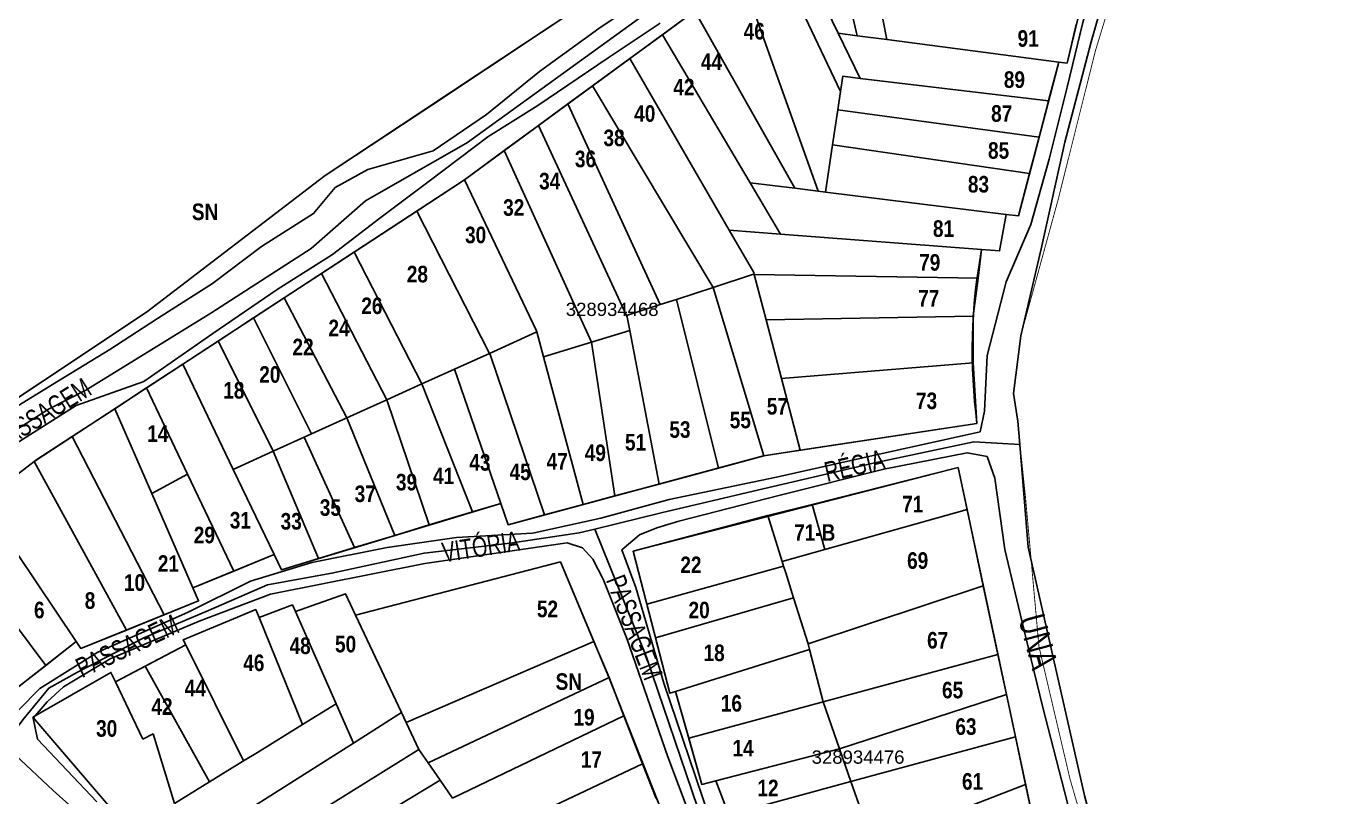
# Model space of a CAD drawing. Extents: x 206155 to 208014, y 4847439 to 4850017.
# Drawn here: x 207813 to 208011.4, y 4848415.1 to 4848531.3 of the extents above; entities that cross this region are included whole.
import ezdxf
from ezdxf.enums import TextEntityAlignment as Align

# ---------------------------------------------------------------- set-up
doc = ezdxf.new("R2010")
doc.units = 0
doc.header["$LTSCALE"] = 1.5
doc.header["$MEASUREMENT"] = 0
for name, color, linetype in [('CD-MALHA-LOTES', 40, 'CONTINUOUS'), ('CD_TXT_QUADRA', 7, 'CONTINUOUS'), ('LM-LIM-SETOR-FISCAL', 7, 'CONTINUOUS'), ('RU-QUADRAS', 6, 'CONTINUOUS'), ('SV-EIXO-ROD-ESTR', 7, 'CONTINUOUS'), ('SV-EIXO-RUA-N-PAV', 6, 'CONTINUOUS'), ('SV-EST-M-N-PAV', 20, 'CONTINUOUS'), ('SV-RUA-NAO-PAV-S-GUIA-C-GUIA', 7, 'CONTINUOUS'), ('SV-TXT-EST-M-N-PAV', 20, 'CONTINUOUS'), ('SV-TXT-RUA-N-PAV-S-GUIA-C-GUIA', 7, 'CONTINUOUS'), ('Th_NmrPort', 7, 'CONTINUOUS')]:
    doc.layers.add(name, color=color, linetype=linetype)
doc.styles.add('ARIAL', font='ARIAL.TTF')
doc.styles.get("Standard").update_dxf_attribs({"font": 'swisscbo.ttf'})
doc.linetypes.add('Limite', pattern='A,20,-3,[130,ltypeshp.shx,S=6.35,R=0,X=0,Y=0],-3,20', length=46)

msp = doc.modelspace()

# ---------------------------------------------------------------- linework, layer by layer
at = {"layer": 'CD-MALHA-LOTES', "linetype": 'Continuous'}
for p, q in [((207938.22, 4848529.85), (207934.52, 4848545.72)), ((207929.31, 4848542.67), (207935.37, 4848530.22)), ((207874.3, 4848519.46), (207907.58, 4848541.64)), ((207926.45, 4848541), (207935.73, 4848521.42)), ((207932.33, 4848506.41), (207921.14, 4848537.9)), ((207941.57, 4848534.92), (207942.7, 4848529.26)), ((207913.79, 4848533.57), (207928.83, 4848506.84)), ((207908.88, 4848530), (207903.99, 4848526.41)), ((207908.88, 4848530), (207922.08, 4848507.68)), ((207938.69, 4848523.41), (207935.37, 4848530.22)), ((207935.37, 4848530.22), (207938.22, 4848529.85)), ((207969.85, 4848525.72), (207971.25, 4848531.55)), ((207938.22, 4848529.85), (207942.7, 4848529.26)), ((207942.7, 4848529.26), (207968.62, 4848525.86)), ((207903.99, 4848526.41), (207898.34, 4848522.27)), ((207903.99, 4848526.41), (207918.96, 4848500.53)), ((207968.62, 4848525.86), (207967.07, 4848520.01)), ((207968.62, 4848525.86), (207969.85, 4848525.72)), ((207894.64, 4848519.55), (207898.34, 4848522.27)), ((207898.34, 4848522.27), (207916.53, 4848491.9)), ((207935.73, 4848521.42), (207936.07, 4848523.72)), ((207936.07, 4848523.72), (207938.69, 4848523.41)), ((207967.07, 4848520.01), (207938.69, 4848523.41)), ((207935.73, 4848521.42), (207935.32, 4848518.68)), ((207965.64, 4848514.53), (207967.07, 4848520.01)), ((207858.07, 4848508.75), (207874.3, 4848519.46)), ((207894.64, 4848519.55), (207890.22, 4848516.31)), ((207908.52, 4848489.29), (207894.64, 4848519.55)), ((207935.32, 4848518.68), (207934.53, 4848513.4)), ((207965.64, 4848514.53), (207935.32, 4848518.68)), ((207890.22, 4848516.31), (207885.04, 4848512.51)), ((207890.22, 4848516.31), (207903.47, 4848487.64)), ((207964.21, 4848509.08), (207965.64, 4848514.53)), ((207885.04, 4848512.51), (207879.06, 4848508.12)), ((207885.04, 4848512.51), (207898.21, 4848483.61)), ((207934.53, 4848513.4), (207933.46, 4848506.27)), ((207964.21, 4848509.08), (207934.53, 4848513.4)), ((207831.12, 4848488.16), (207858.07, 4848508.75)), ((207879.06, 4848508.12), (207871.88, 4848503.41)), ((207879.06, 4848508.12), (207889.9, 4848485.35)), ((207922.08, 4848507.68), (207926.66, 4848499.93)), ((207922.08, 4848507.68), (207928.83, 4848506.84)), ((207928.83, 4848506.84), (207932.33, 4848506.41)), ((207933.46, 4848506.27), (207932.33, 4848506.41)), ((207960.66, 4848502.89), (207933.46, 4848506.27)), ((207871.88, 4848503.41), (207862.41, 4848497.21)), ((207871.88, 4848503.41), (207882.82, 4848481.94)), ((207926.66, 4848499.93), (207918.96, 4848500.53)), ((207918.96, 4848500.53), (207922.65, 4848494.14)), ((207926.66, 4848499.93), (207956.97, 4848497.59)), ((207862.41, 4848497.21), (207857.51, 4848494)), ((207862.41, 4848497.21), (207872.65, 4848477.33)), ((207956.44, 4848493.28), (207956.97, 4848497.59)), ((207857.51, 4848494), (207851.89, 4848490.32)), ((207867.33, 4848474.92), (207857.51, 4848494)), ((207922.65, 4848494.14), (207922.73, 4848493.84)), ((207956.44, 4848493.28), (207922.73, 4848493.84)), ((207922.73, 4848493.84), (207924.52, 4848486.99)), ((207955.73, 4848487.53), (207956.44, 4848493.28)), ((207851.89, 4848490.32), (207847.26, 4848487.29)), ((207851.89, 4848490.32), (207861.33, 4848472.2)), ((207916.53, 4848491.9), (207910.98, 4848490.09)), ((207924.14, 4848466.47), (207916.53, 4848491.9)), ((207903.47, 4848487.64), (207908.52, 4848489.29)), ((207910.98, 4848490.09), (207908.52, 4848489.29)), ((207917.31, 4848464.64), (207910.98, 4848490.09)), ((207800.32, 4848467.63), (207831.12, 4848488.16)), ((207847.26, 4848487.29), (207841.92, 4848483.8)), ((207856.02, 4848469.79), (207847.26, 4848487.29)), ((207903.47, 4848487.64), (207903.57, 4848487.42)), ((207903.96, 4848485.39), (207903.57, 4848487.42)), ((207924.52, 4848486.99), (207955.73, 4848487.53)), ((207924.52, 4848486.99), (207926.81, 4848478.17)), ((207882.82, 4848481.94), (207889.95, 4848485.17)), ((207889.9, 4848485.35), (207889.95, 4848485.17)), ((207889.95, 4848485.17), (207890.96, 4848481.41)), ((207903.96, 4848485.39), (207898.21, 4848483.61)), ((207908.37, 4848462.23), (207903.96, 4848485.39)), ((207841.92, 4848483.8), (207836.6, 4848480.32)), ((207841.92, 4848483.8), (207850.16, 4848467.35)), ((207898.21, 4848483.61), (207890.96, 4848481.41)), ((207901.72, 4848460.44), (207898.21, 4848483.61)), ((207836.6, 4848480.32), (207831.12, 4848476.73)), ((207836.6, 4848480.32), (207844.22, 4848464.44)), ((207882.82, 4848481.94), (207877.54, 4848479.55)), ((207890.96, 4848481.41), (207896.92, 4848459.15)), ((207926.81, 4848478.17), (207955.72, 4848480.51)), ((207956.28, 4848471.39), (207955.72, 4848480.51)), ((207877.54, 4848479.55), (207872.65, 4848477.33)), ((207884.51, 4848459.32), (207877.54, 4848479.55)), ((207831.12, 4848476.73), (207826.35, 4848473.6)), ((207837.32, 4848463.73), (207831.12, 4848476.73)), ((207872.65, 4848477.33), (207867.33, 4848474.92)), ((207872.65, 4848477.33), (207880.24, 4848458.03)), ((207926.81, 4848478.17), (207929.64, 4848467.32)), ((207861.33, 4848472.2), (207867.33, 4848474.92)), ((207873.75, 4848456.07), (207867.33, 4848474.92)), ((207826.35, 4848473.6), (207819.96, 4848469.42)), ((207826.35, 4848473.6), (207831.93, 4848460.81)), ((207856.02, 4848469.79), (207861.33, 4848472.2)), ((207861.33, 4848472.2), (207868.56, 4848454.49)), ((207929.64, 4848467.32), (207956.28, 4848471.39)), ((207833.81, 4848442.51), (207819.96, 4848469.42)), ((207854.91, 4848469.29), (207850.24, 4848467.17)), ((207854.91, 4848469.29), (207856.02, 4848469.79)), ((207862.47, 4848452.65), (207854.91, 4848469.29)), ((207844.22, 4848464.44), (207850.24, 4848467.17)), ((207850.16, 4848467.35), (207850.24, 4848467.17)), ((207857.07, 4848451.02), (207850.24, 4848467.17)), ((207917.31, 4848464.64), (207924.14, 4848466.47)), ((207924.14, 4848466.47), (207929.64, 4848467.32)), ((207814.23, 4848465.66), (207806.37, 4848459.62)), ((207828.14, 4848440.22), (207814.23, 4848465.66)), ((207850.37, 4848451.62), (207844.22, 4848464.44)), ((207908.37, 4848462.23), (207917.31, 4848464.64)), ((207953.44, 4848464.71), (207931.42, 4848459.17)), ((207954.78, 4848458.4), (207953.44, 4848464.71)), ((207831.93, 4848460.81), (207837.32, 4848463.73)), ((207844.3, 4848449.12), (207837.32, 4848463.73)), ((207831.93, 4848460.81), (207838.14, 4848446.57)), ((207901.72, 4848460.44), (207908.37, 4848462.23)), ((207820.55, 4848438.47), (207806.37, 4848459.62)), ((207880.24, 4848458.03), (207884.51, 4848459.32)), ((207884.51, 4848459.32), (207885.62, 4848456.11)), ((207891.1, 4848457.59), (207896.92, 4848459.15)), ((207896.92, 4848459.15), (207901.72, 4848460.44)), ((207931.42, 4848459.17), (207924.77, 4848457.49)), ((207933.35, 4848452.38), (207931.42, 4848459.17)), ((207873.75, 4848456.07), (207880.24, 4848458.03)), ((207885.62, 4848456.11), (207891.1, 4848457.59)), ((207924.77, 4848457.49), (207904.46, 4848452.09)), ((207924.77, 4848457.49), (207926.93, 4848450.58)), ((207933.35, 4848452.38), (207954.78, 4848458.4)), ((207957.23, 4848446.88), (207954.78, 4848458.4)), ((207815.97, 4848434.89), (207800.68, 4848455.25)), ((207868.56, 4848454.49), (207873.75, 4848456.07)), ((207857.07, 4848451.02), (207862.47, 4848452.65)), ((207868.56, 4848454.49), (207862.47, 4848452.65)), ((207844.3, 4848449.12), (207850.37, 4848451.62)), ((207850.37, 4848451.62), (207851.47, 4848449.32)), ((207851.47, 4848449.32), (207857.07, 4848451.02)), ((207904.46, 4848452.09), (207906.52, 4848444.12)), ((207926.93, 4848450.58), (207933.35, 4848452.38)), ((207927.15, 4848449.87), (207926.93, 4848450.58)), ((207838.14, 4848446.57), (207844.3, 4848449.12)), ((207893.5, 4848450.49), (207862.65, 4848442.48)), ((207898.55, 4848438.49), (207893.5, 4848450.49)), ((207906.52, 4848444.12), (207927.15, 4848449.87)), ((207927.15, 4848449.87), (207927.47, 4848448.84)), ((207927.47, 4848448.84), (207928.64, 4848445.08)), ((207930.82, 4848438.12), (207957.23, 4848446.88)), ((207957.23, 4848446.88), (207959.43, 4848436.55)), ((207853.58, 4848443.01), (207861.15, 4848445.66)), ((207861.15, 4848445.66), (207862.65, 4848442.48)), ((207907.84, 4848439.03), (207928.64, 4848445.08)), ((207928.64, 4848445.08), (207930.82, 4848438.12)), ((207836.69, 4848438.76), (207847.61, 4848443.31)), ((207847.61, 4848443.31), (207848.1, 4848442.11)), ((207853.14, 4848444), (207848.1, 4848442.11)), ((207853.58, 4848443.01), (207853.14, 4848444)), ((207859.72, 4848429.08), (207853.58, 4848443.01)), ((207906.52, 4848444.12), (207907.84, 4848439.03)), ((207828.14, 4848440.22), (207833.81, 4848442.51)), ((207848.1, 4848442.11), (207854.66, 4848425.96)), ((207862.65, 4848442.48), (207869.57, 4848427.78)), ((207837.08, 4848437.98), (207836.69, 4848438.76)), ((207907.84, 4848439.03), (207909.99, 4848430.7)), ((207815.97, 4848434.89), (207820.55, 4848438.47)), ((207837.08, 4848437.98), (207830.96, 4848434.78)), ((207845.78, 4848420.49), (207837.08, 4848437.98)), ((207898.55, 4848438.49), (207870.28, 4848426.27)), ((207900.84, 4848433.05), (207898.55, 4848438.49)), ((207910.86, 4848430.97), (207931.03, 4848437.31)), ((207931.03, 4848437.31), (207930.82, 4848438.12)), ((207933.09, 4848429.41), (207931.03, 4848437.31)), ((207810.78, 4848430.83), (207815.97, 4848434.89)), ((207830.96, 4848434.78), (207826.46, 4848432.43)), ((207840.64, 4848417.33), (207830.96, 4848434.78)), ((207959.43, 4848436.55), (207933.09, 4848429.41)), ((207960.72, 4848430.48), (207959.43, 4848436.55)), ((207825.78, 4848433.83), (207814.03, 4848427.07)), ((207826.46, 4848432.43), (207825.78, 4848433.83)), ((207873.6, 4848420.18), (207900.84, 4848433.05)), ((207903.09, 4848427.27), (207900.84, 4848433.05)), ((207826.46, 4848432.43), (207830.61, 4848423.76)), ((207909.99, 4848430.7), (207910.86, 4848430.97)), ((207910.86, 4848430.97), (207912.84, 4848423.92)), ((207854.66, 4848425.96), (207859.72, 4848429.08)), ((207862.32, 4848423.18), (207859.72, 4848429.08)), ((207912.84, 4848423.92), (207933.09, 4848429.41)), ((207933.09, 4848429.41), (207935.57, 4848422.29)), ((207935.57, 4848422.29), (207960.72, 4848430.48)), ((207962.08, 4848424.12), (207960.72, 4848430.48)), ((207814.03, 4848427.07), (207828.68, 4848409.96)), ((207869.57, 4848427.78), (207862.32, 4848423.18)), ((207870.28, 4848426.27), (207869.57, 4848427.78)), ((207877.25, 4848414.89), (207903.09, 4848427.27)), ((207903.09, 4848427.27), (207905.9, 4848420.04)), ((207854.66, 4848425.96), (207847.86, 4848421.77)), ((207870.28, 4848426.27), (207872.2, 4848422.22)), ((207832.13, 4848424.59), (207830.61, 4848423.76)), ((207835.37, 4848414.08), (207832.13, 4848424.59)), ((207862.32, 4848423.18), (207836.63, 4848406.89)), ((207912.84, 4848423.92), (207914.81, 4848416.94)), ((207937.28, 4848417.36), (207962.08, 4848424.12)), ((207963.6, 4848416.94), (207962.08, 4848424.12)), ((207847.86, 4848421.77), (207845.78, 4848420.49)), ((207872.2, 4848422.22), (207847.19, 4848406.68)), ((207873.6, 4848420.18), (207872.2, 4848422.22)), ((207916.91, 4848417.48), (207935.57, 4848422.29)), ((207937.28, 4848417.36), (207935.57, 4848422.29)), ((207840.64, 4848417.33), (207845.78, 4848420.49)), ((207873.6, 4848420.18), (207875.38, 4848417.59)), ((207905.9, 4848420.04), (207881.61, 4848408.58)), ((207907.94, 4848414.8), (207905.9, 4848420.04)), ((207835.37, 4848414.08), (207840.64, 4848417.33)), ((207849.93, 4848402.21), (207875.38, 4848417.59)), ((207877.25, 4848414.89), (207875.38, 4848417.59)), ((207914.81, 4848416.94), (207916.91, 4848417.48)), ((207916.91, 4848417.48), (207918.89, 4848412.36)), ((207918.89, 4848412.36), (207937.28, 4848417.36)), ((207938.77, 4848413.09), (207937.28, 4848417.36)), ((207963.6, 4848416.94), (207940.54, 4848408.02)), ((207965.02, 4848410.31), (207963.6, 4848416.94))]:
    msp.add_line(p, q, dxfattribs=at)
at = {"layer": 'CD-MALHA-LOTES', "linetype": 'Continuous', "flags": 128}
for points in [[(207913.79, 4848533.57), (207913.53, 4848533.41), (207908.88, 4848530)], [(207960.66, 4848502.89), (207962.52, 4848502.66), (207964.21, 4848509.08)], [(207956.97, 4848497.59), (207959.68, 4848497.38), (207960.66, 4848502.89)], [(207922.73, 4848493.84), (207922.47, 4848493.84), (207916.53, 4848491.9)], [(207955.72, 4848480.51), (207955.71, 4848480.63), (207955.73, 4848487.53)], [(207891.1, 4848457.59), (207882.91, 4848481.76), (207882.82, 4848481.94)], [(207819.96, 4848469.42), (207814.32, 4848465.73), (207814.23, 4848465.66)], [(207833.81, 4848442.51), (207839, 4848444.6), (207838.14, 4848446.57)], [(207820.55, 4848438.47), (207821.24, 4848437.44), (207828.14, 4848440.22)]]:
    msp.add_lwpolyline(points, dxfattribs=at)
at = {"layer": 'CD-MALHA-LOTES', "linetype": 'Continuous'}
msp.add_point((207889.9, 4848485.35), dxfattribs=at)
at = {"layer": 'LM-LIM-SETOR-FISCAL', "linetype": 'Limite', "ltscale": 0.1, "const_width": 0.13, "flags": 128}
msp.add_lwpolyline([(207693.53, 4847579.56), (207661.03, 4847549.31), (207612.7, 4847504.12), (207608.58, 4847500.27), (207585.3, 4847478.55), (207576.34, 4847469.74), (207571.87, 4847465.34), (207556.36, 4847486.66), (207540.14, 4847507.78), (207531.85, 4847519.47), (207511.91, 4847545.61), (207506.17, 4847553.18), (207498.88, 4847562.81), (207463.75, 4847610.71), (207457.67, 4847619.01), (207440.44, 4847642.51), (207431.06, 4847656.73), (207427.79, 4847661.69), (207410.24, 4847685.38), (207400.06, 4847698.96), (207390.62, 4847713.26), (207368.81, 4847743.14), (207367.63, 4847745.51), (207365.1, 4847750.55), (207350.49, 4847771.92), (207340.01, 4847785.42), (207333.8, 4847793.43), (207328.91, 4847799.72), (207315.6, 4847819.35), (207310.76, 4847826.26), (207285.87, 4847860.83), (207260.72, 4847896.98), (207248.23, 4847915.4), (207242.67, 4847921.29), (207202.51, 4847892.47), (207193.03, 4847885.67), (207186.34, 4847883.83), (207169.47, 4847906.92), (207159.13, 4847921.36), (207145.03, 4847940.16), (207134.22, 4847955.66), (207130.37, 4847960.22), (207126.09, 4847965.9), (207111.59, 4847986.15), (207100.06, 4848001.48), (207090.77, 4848014.03), (207087.01, 4848019.05), (207075.04, 4848034.33), (207069.37, 4848045.04), (207069.26, 4848049.8), (207069.11, 4848053.33), (207066.5, 4848058.01), (207060.87, 4848065.4), (207031.95, 4848105.77), (207020.41, 4848120.82), (207005.92, 4848142.54), (206995.35, 4848155.22), (206982.67, 4848172.12), (206959.42, 4848202.77), (206955.58, 4848209.27), (206948.97, 4848217), (206956.28, 4848221.98), (206974.04, 4848236.91), (207015.88, 4848269.11), (207005.71, 4848281.99), (206987.16, 4848307.84), (206966.87, 4848336.83), (206960.49, 4848346.74), (207051.18, 4848413.73), (207093.59, 4848446.09), (207106.7, 4848455.88), (207140.72, 4848483.45), (207169.66, 4848504.88), (207261.26, 4848571.24), (207250.42, 4848586.92), (207233.64, 4848611.27), (207214.13, 4848640.25), (207199.66, 4848661.86), (207162.16, 4848719.72), (207148.67, 4848740.27), (207138.58, 4848756.16), (207114.21, 4848785.08), (207108.98, 4848791.97), (207099.68, 4848804.07), (207089.04, 4848833.89), (207075.28, 4848852.41), (207054.15, 4848879.42), (207034.07, 4848905.39), (207008.79, 4848936.89), (207002.49, 4848944.75), (206978.67, 4848976.02), (206968.98, 4848989.87), (206958.44, 4849004.76), (206966.26, 4849011.39), (206981.71, 4849023.09), (207002.58, 4849038.25), (207026.18, 4849059.14), (207039.09, 4849069.24), (207048.4, 4849077.1), (207033.93, 4849094.44), (207025.31, 4849104.91), (207019.34, 4849111.98), (206955.53, 4849187.19), (206739.99, 4849438.83), (206628.48, 4849357.79), (206159.3, 4849769.3), (206177.89, 4849842.97), (206311.32, 4849828.25), (206318.97, 4849888.04), (206376.86, 4849879.93), (206422.43, 4850015.06), (206474.48, 4850006.62), (206492.19, 4850011.1), (206819.81, 4849985.62), (206867.89, 4849970.66), (206761.86, 4849758.64), (206955.52, 4849737.17), (206981.38, 4849733.58), (207038.29, 4849725.23), (207070.29, 4849722.03), (207093.76, 4849719.89), (207136.42, 4849713.49), (207187.69, 4849706.67), (207206.03, 4849702.71), (207217.82, 4849703), (207238.05, 4849700.95), (207257.69, 4849697.98), (207277.63, 4849691.43), (207298.76, 4849680.12), (207307.69, 4849672.68), (207325.58, 4849647.34), (207339.6, 4849627.48), (207365.17, 4849591.27), (207375.36, 4849576.96), (207394.56, 4849549.23), (207402.02, 4849538.56), (207409.91, 4849527.9), (207417.58, 4849518.68), (207445.75, 4849483.09), (207461.51, 4849464.09), (207489.49, 4849426.56), (207512.94, 4849401.39), (207520.93, 4849386.71), (207524.83, 4849382.69), (207529.48, 4849377.88), (207540.69, 4849361.49), (207560.95, 4849335.89), (207577.23, 4849307.07), (207583.74, 4849297.42), (207628.15, 4849239.89), (207643.22, 4849219.05), (207658.02, 4849201.49), (207693.22, 4849158.83), (207705.61, 4849141.39), (207712.86, 4849133.84), (207725.65, 4849112.01), (207736.66, 4849084.67), (207739.33, 4849078.11), (207747.93, 4849059.71), (207757.22, 4849040.43), (207775.14, 4849006.28), (207791.99, 4848977.54), (207792.78, 4848975.77), (207795.96, 4848968.62), (207802.2, 4848960.18), (207825.03, 4848930.31), (207842.53, 4848910.15), (207856.41, 4848891.07), (207858.75, 4848886.94), (207866.81, 4848872.74), (207869.94, 4848867.11), (207871.77, 4848863.82), (207879.69, 4848853.91), (207882.92, 4848845.94), (207889.76, 4848830.42), (207897.96, 4848811.56), (207901.5, 4848803.37), (207910.93, 4848782.03), (207925.43, 4848746.58), (207927.76, 4848740.69), (207935.19, 4848724.84), (207938.98, 4848722.35), (207951.29, 4848714.3), (207953.61, 4848706.94), (207955.87, 4848700.21), (207959.42, 4848694.96), (207980.21, 4848656.63), (207983.23, 4848650.23), (207987.97, 4848639.65), (207991.98, 4848624.34), (207992.34, 4848618.14), (207992.71, 4848609.76), (207992.35, 4848598.91), (207989.51, 4848588.21), (207986.21, 4848576.49), (207981.13, 4848552.93), (207979.22, 4848544.32), (207974.12, 4848527.55), (207970.47, 4848512.96), (207968.53, 4848505.21), (207962.87, 4848484.57), (207961.77, 4848475.9), (207962.44, 4848471.73), (207962.76, 4848468.22), (207963.58, 4848460.32), (207965.62, 4848437.71), (207970.3, 4848417.74), (207973.97, 4848405.11), (207979.52, 4848388.8), (207983.37, 4848372.15), (207985.88, 4848361.34), (207994.8, 4848328.69), (207998.94, 4848313.63), (208000.94, 4848308.61), (208001.28, 4848301.24), (208004.29, 4848290.86), (208006.08, 4848286.4), (208007.64, 4848282.49), (208010.65, 4848271.5), (208010.53, 4848262.57), (208009.71, 4848251.17), (208006.89, 4848242.28), (208002.27, 4848228.55), (207997.36, 4848212.8), (207991.07, 4848194.77), (207987.4, 4848183.31), (207984.51, 4848174.56), (207981.76, 4848167.44), (207976.41, 4848152.41), (207973.09, 4848141.61), (207967.4, 4848130.11), (207964.22, 4848121.42), (207961.45, 4848112.84), (207955.63, 4848098.17), (207952.19, 4848088.84), (207947.6, 4848075.6), (207943.28, 4848060.34), (207938.8, 4848047.89), (207935.95, 4848038.31), (207931.75, 4848023.44), (207924.02, 4847983.95), (207922.67, 4847973.36), (207921, 4847963.57), (207920.32, 4847960.19), (207917.77, 4847945.28), (207916.42, 4847941.01), (207910.26, 4847922.04), (207901.41, 4847892.98), (207897.62, 4847878.65), (207892.25, 4847865.58), (207878.3, 4847837.34), (207872.42, 4847829.43), (207870.47, 4847825.73), (207866.98, 4847818.64), (207853.99, 4847795.84), (207843.32, 4847778.24), (207832.06, 4847762.95), (207814.75, 4847736.4), (207805.8, 4847721.97), (207788.79, 4847698.98), (207782.07, 4847685.13), (207771.56, 4847663.44), (207770.16, 4847648.29), (207754.59, 4847638.36), (207743.55, 4847627.73)], close=True, dxfattribs=at)
at = {"layer": 'RU-QUADRAS', "color": 6, "linetype": 'Continuous'}
msp.add_lwpolyline([(207982.48, 4848578.11), (207969.85, 4848525.72), (207968.63, 4848525.86), (207962.52, 4848502.66), (207960.66, 4848502.89), (207959.68, 4848497.38), (207956.97, 4848497.59, 0.078513), (207956.28, 4848471.39), (207924.13, 4848466.47), (207885.62, 4848456.11), (207884.51, 4848459.32), (207851.47, 4848449.32), (207850.37, 4848451.62), (207838.14, 4848446.57), (207839, 4848444.6), (207821.24, 4848437.44), (207820.55, 4848438.47), (207807.64, 4848428.38), (207791.96, 4848448.56), (207814.23, 4848465.66), (207879.07, 4848508.13), (207913.53, 4848533.41)], format="xyb", dxfattribs=at)
for points in [[(207907.58, 4848541.64), (207858.07, 4848508.75), (207831.12, 4848488.16), (207800.32, 4848467.63), (207784.92, 4848455), (207776.67, 4848453.9), (207751.9, 4848477.24), (207720.82, 4848501.13), (207716.15, 4848503.6), (207696.54, 4848527.4), (207692, 4848523.95), (207678.38, 4848539.78)], [(207828.68, 4848409.96), (207814.03, 4848427.07), (207825.78, 4848433.83), (207826.45, 4848432.42), (207837.08, 4848437.98), (207836.69, 4848438.76), (207847.61, 4848443.31), (207848.1, 4848442.11), (207853.14, 4848444), (207853.58, 4848443.01), (207861.15, 4848445.66), (207862.65, 4848442.48), (207893.5, 4848450.49), (207900.82, 4848433.1), (207913.31, 4848401.41)]]:
    msp.add_lwpolyline(points, dxfattribs=at)
msp.add_lwpolyline([(207904.46, 4848452.09), (207953.44, 4848464.71), (207964.99, 4848410.43), (207973.7, 4848375.36), (207942.11, 4848363.33), (207925.29, 4848390.48), (207922.23, 4848397.86), (207923.62, 4848398.39), (207919.91, 4848407.07), (207920.82, 4848407.36), (207916.91, 4848417.48), (207914.81, 4848416.94), (207910.86, 4848430.97), (207909.99, 4848430.7)], close=True, dxfattribs=at)
at = {"layer": 'SV-EIXO-ROD-ESTR'}
msp.add_lwpolyline([(207994.25, 4848203.48), (207999.96, 4848221.18), (208004.53, 4848236.31), (208009.71, 4848251.17), (208011.38, 4848262.3), (208010.53, 4848273.15), (208007.67, 4848281.71), (208004.9, 4848287.37), (208001.58, 4848299.62), (208000.31, 4848309.59), (207988.53, 4848350.2), (207983.37, 4848372.15), (207979.52, 4848388.8), (207975.05, 4848405.61), (207972.48, 4848415.25), (207963.98, 4848452.74), (207962.76, 4848468.22), (207962.44, 4848471.73), (207961.77, 4848475.9), (207962.87, 4848484.57), (207965.93, 4848497.69), (207969.54, 4848513.8), (207973.5, 4848528.93), (207977.31, 4848542.39)], dxfattribs=at)
at = {"layer": 'SV-EIXO-RUA-N-PAV'}
for points in [[(207777.4, 4848444.85), (207783.67, 4848449.66), (207790.58, 4848455.63), (207804.1, 4848465.68), (207816.35, 4848473.54), (207822.01, 4848476.37), (207840.86, 4848487.99), (207855.95, 4848497.74), (207864.12, 4848504.96), (207879.51, 4848513.76), (207920.68, 4848543.62), (207922.06, 4848544.55), (207980.99, 4848584.65), (207989.51, 4848588.21)], [(207780.77, 4848384.39), (207798.44, 4848407.42), (207807.11, 4848419.33), (207809.16, 4848422.13), (207812.52, 4848426.7), (207816.42, 4848431.46), (207820.75, 4848433.85), (207830.72, 4848439.05), (207840.46, 4848443.16), (207849.35, 4848447.06), (207859.09, 4848448.79), (207872.96, 4848451.83), (207885.95, 4848453.34), (207896.35, 4848454.86), (207898.71, 4848455.44), (207908.7, 4848457.89), (207922.56, 4848461.14), (207940.65, 4848465.36), (207955.81, 4848468.61), (207962.76, 4848468.22)], [(207898.71, 4848455.44), (207906.47, 4848436.15), (207912.48, 4848418.56), (207917.63, 4848403.33), (207924.06, 4848384.66), (207926.85, 4848378.87), (207943.42, 4848357.25)], [(207811.42, 4848421.33), (207817.07, 4848416.01), (207829.37, 4848405.03), (207842.34, 4848394.39), (207852.65, 4848386.75), (207857.63, 4848383.42), (207861.84, 4848379.84), (207868.94, 4848373.78), (207880.91, 4848363.81), (207888.14, 4848356.57), (207889.22, 4848355.49), (207896.2, 4848351.17), (207904.18, 4848350.17), (207912.82, 4848352.17), (207919.97, 4848351.34), (207927.08, 4848348.08), (207927.95, 4848347.68), (207931.61, 4848345.35), (207975.01, 4848310.98), (207983.5, 4848303.97), (207997.52, 4848291.79), (208004.9, 4848287.37)]]:
    msp.add_lwpolyline(points, dxfattribs=at)
at = {"layer": 'SV-EST-M-N-PAV', "flags": 128}
for points in [[(207986.23, 4848582.74), (207985.27, 4848576.66), (207982.57, 4848564.76), (207978.48, 4848554.09), (207975.25, 4848542.41), (207972.21, 4848531.84), (207969.89, 4848522.08), (207967.18, 4848511.24), (207964.4, 4848501.4), (207960.66, 4848492.72), (207957.81, 4848481.63), (207957.4, 4848473.23), (207956.75, 4848470.11)], [(207981.22, 4848374.8), (207979.66, 4848382.16), (207972.68, 4848400.78), (207972.45, 4848403.7), (207969.85, 4848414.3), (207966.2, 4848428.55), (207963.6, 4848439.32), (207960.5, 4848452.35), (207958.96, 4848463.1), (207957.8, 4848466.38)]]:
    msp.add_lwpolyline(points, dxfattribs=at)
at = {"layer": 'SV-RUA-NAO-PAV-S-GUIA-C-GUIA', "flags": 128}
for points in [[(207907.5, 4848536.46), (207899.29, 4848530.94), (207890.34, 4848524.47), (207882.35, 4848517.95), (207874.34, 4848512.48), (207864.48, 4848509.66), (207859.57, 4848506.98), (207856.31, 4848503.01), (207848.45, 4848498.06), (207841.09, 4848492.49), (207832.81, 4848487.18), (207825.62, 4848482.53), (207817.9, 4848477.8), (207810.44, 4848473.24)], [(207810.57, 4848467.77), (207820.52, 4848474.1), (207830.76, 4848477.7), (207841.15, 4848484.93), (207850.85, 4848491.56), (207859.18, 4848496.87), (207866.29, 4848502.31), (207873.72, 4848507.89), (207882.56, 4848514.6), (207890.1, 4848519.3), (207900.72, 4848526.51), (207908.55, 4848531.72)], [(207956.75, 4848470.11), (207954.05, 4848469.49), (207941.54, 4848466.76), (207926.08, 4848463.29), (207909.92, 4848459.89), (207899.6, 4848457.09), (207889.57, 4848454.89), (207889.28, 4848454.82), (207877.84, 4848454.19), (207867.43, 4848452.68), (207856.07, 4848450.41), (207846.8, 4848447.57), (207837.34, 4848442.84), (207823.83, 4848436.89), (207815.09, 4848431.4), (207808.63, 4848424.93)], [(207957.8, 4848466.38), (207954.81, 4848466.93), (207942.23, 4848464.5), (207926.43, 4848460.51), (207911.33, 4848456.62), (207908.03, 4848455.61), (207905.45, 4848454.58), (207902.77, 4848452.33), (207904.88, 4848446.62), (207909.07, 4848432.22), (207913.92, 4848418), (207919.99, 4848400.02), (207923.84, 4848389.04), (207927.62, 4848380.3), (207936.09, 4848370.39), (207941.31, 4848363.37), (207945.32, 4848361.23), (207955.6, 4848367.79), (207974.05, 4848374.58), (207978.09, 4848375.16), (207981.22, 4848374.8)]]:
    msp.add_lwpolyline(points, dxfattribs=at)
at = {"layer": 'SV-TXT-RUA-N-PAV-S-GUIA-C-GUIA', "flags": 128}
msp.add_lwpolyline([(207916.3, 4848403.6), (207909.71, 4848421.08), (207903.5, 4848438.93), (207899.94, 4848447.87), (207898.38, 4848450.93), (207896.82, 4848452.62), (207894.53, 4848453.36), (207873.09, 4848450.27), (207849.83, 4848445.65), (207839.07, 4848441.56), (207825.66, 4848435.87), (207818.61, 4848431.67), (207816.15, 4848429.4), (207814.06, 4848426.94), (207814.72, 4848423.78), (207823.67, 4848414.33)], dxfattribs=at)

# ---------------------------------------------------------------- texts
at = {"layer": 'CD_TXT_QUADRA', "linetype": 'Continuous', "style": 'ARIAL'}
for s, p in [('328934468', (207901.31, 4848488.58)), ('328934476', (207938.36, 4848421.06))]:
    msp.add_text(s, height=2, dxfattribs=at).set_placement(p, align=Align.MIDDLE)
at = {"layer": 'SV-TXT-EST-M-N-PAV', "style": 'ARIAL', "width": 0.7}
msp.add_text('UNA', height=4, rotation=285, dxfattribs=at).set_placement((207962.5, 4848441.95))
at = {"layer": 'SV-TXT-RUA-N-PAV-S-GUIA-C-GUIA', "style": 'ARIAL', "width": 0.7}
for s, rotation, p in [('PASSAGEM', 32, (207809.16, 4848467.12)), ('RÉGIA', 12.9742, (207933.71, 4848462.53)), ('VITÓRIA', 9, (207875.94, 4848450.4)), ('PASSAGEM', 291, (207900.32, 4848447.77)), ('PASSAGEM', 25.2169, (207821.43, 4848432.95))]:
    msp.add_text(s, height=3, rotation=rotation, dxfattribs=at).set_placement(p)
at = {"layer": 'Th_NmrPort', "color": 1}
for s, p in [('46', (207921.12, 4848530.52)), ('91', (207962.4, 4848529.43)), ('44', (207914.68, 4848525.92)), ('89', (207960.33, 4848523.22)), ('42', (207910.53, 4848522.09)), ('40', (207904.63, 4848518.11)), ('87', (207958.41, 4848518.12)), ('38', (207900, 4848514.44)), ('36', (207895.7, 4848511.26)), ('85', (207957.94, 4848512.54)), ('34', (207890.3, 4848507.92)), ('83', (207954.91, 4848507.45)), ('SN', (207837.98, 4848503.29)), ('32', (207884.88, 4848503.94)), ('30', (207879.14, 4848499.8)), ('81', (207949.64, 4848500.76)), ('79', (207947.57, 4848495.66)), ('28', (207870.37, 4848493.9)), ('26', (207863.51, 4848489.12)), ('77', (207947.41, 4848490.24)), ('24', (207858.56, 4848485.77)), ('22', (207853.14, 4848482.9)), ('20', (207848.13, 4848478.76)), ('18', (207842.71, 4848476.37)), ('57', (207924.61, 4848473.96)), ('73', (207947.09, 4848474.79)), ('55', (207919.03, 4848471.89)), ('14', (207831.25, 4848469.85)), ('53', (207909.93, 4848470.45)), ('51', (207903.24, 4848468.54)), ('43', (207879.79, 4848465.51)), ('47', (207891.43, 4848465.67)), ('49', (207897.18, 4848466.95)), ('41', (207874.32, 4848463.47)), ('45', (207885.85, 4848464.08)), ('39', (207868.73, 4848462.52)), ('37', (207862.51, 4848460.77)), ('35', (207857.25, 4848458.69)), ('71', (207945, 4848459.21)), ('31', (207843.69, 4848456.78)), ('33', (207851.35, 4848456.62)), ('29', (207838.27, 4848454.55)), ('71-B', (207928.73, 4848454.93)), ('21', (207832.85, 4848450.25)), ('22', (207911.58, 4848450.05)), ('69', (207945.75, 4848450.7)), ('10', (207827.74, 4848447.38)), ('8', (207821.84, 4848444.67)), ('52', (207889.97, 4848443.4)), ('6', (207814.19, 4848443.24)), ('20', (207912.82, 4848443.24)), ('48', (207852.7, 4848437.85)), ('50', (207859.55, 4848438.1)), ('67', (207948.76, 4848438.68)), ('18', (207915.08, 4848436.78)), ('46', (207845.72, 4848435.28)), ('44', (207836.9, 4848431.49)), ('SN', (207892.79, 4848432.45)), ('65', (207951.01, 4848431.17)), ('42', (207831.88, 4848428.68)), ('16', (207917.68, 4848429.17)), ('19', (207895.48, 4848427.07)), ('63', (207953.02, 4848425.66)), ('30', (207823.55, 4848425.38)), ('14', (207919.44, 4848422.41)), ('17', (207896.59, 4848420.7)), ('12', (207923.2, 4848416.4)), ('61', (207954.02, 4848417.4))]:
    msp.add_text(s, height=2.5, dxfattribs=at).set_placement(p, align=Align.MIDDLE_LEFT)

doc.saveas('drawing.dxf')
